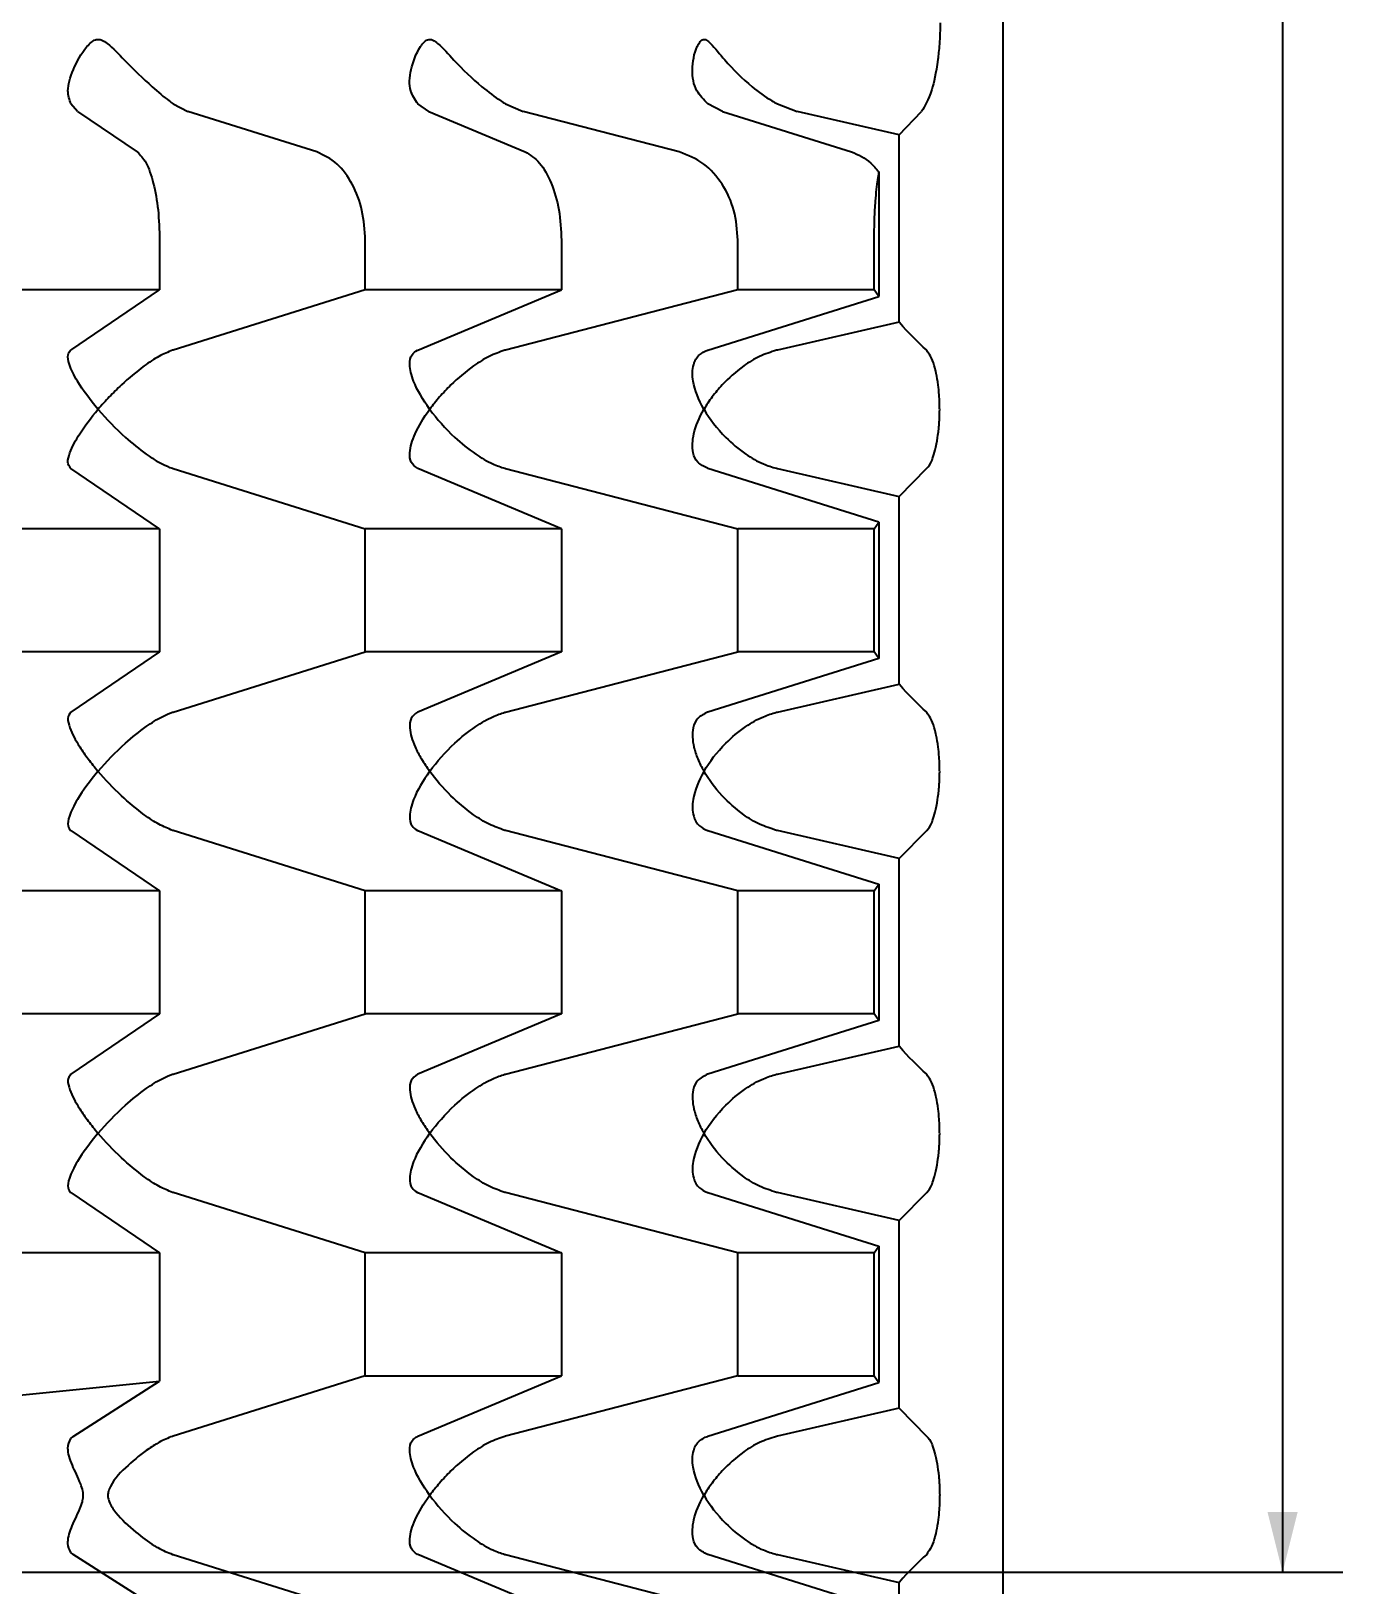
# Model space of a CAD drawing. Header units: millimetres. Extents: x 8 to 832, y 8 to 586.
# Drawn here: x 603.4 to 646.9, y 251.7 to 303.2 of the extents above; entities that cross this region are included whole.
import ezdxf

# ---------------------------------------------------------------- set-up
doc = ezdxf.new("R2010")
doc.units = ezdxf.units.MM
doc.layers.add('DIMENSIONS', color=2, linetype='Continuous')
doc.layers.add('OUTLINE', color=7, linetype='Continuous', lineweight=25)
doc.styles.add('SLDTEXTSTYLE0', font='TXT', dxfattribs={"width": 0.75})
doc.dimstyles.new('SLDDIMSTYLE2', dxfattribs={"dimtxt": 3.5, "dimasz": 2, "dimexe": 0, "dimexo": 0.0625, "dimgap": 0.875, "dimtad": 1, "dimrnd": 1e-09, "dimzin": 12, "dimdsep": 46, "dimtxsty": 'SLDTEXTSTYLE0', "dimsah": 1, "dimcen": 0.09, "dimadec": 0, "dimazin": 3, "dimtfac": 1, "dimtofl": 0, "dimtmove": 0, "dimatfit": 3, "dimfxl": 0, "dimfrac": 2, "dimtolj": 1, "dimtzin": 12, "dimarcsym": 0})

# ---------------------------------------------------------------- blocks, each defined once
blk = doc.blocks.new('_D_111')
at = {"layer": 'DIMENSIONS'}
for p, q in [((636.662, 407.068), (646.929, 407.068)), ((644.929, 407.068), (644.929, 252.118)), ((582.832, 252.118), (646.929, 252.118))]:
    blk.add_line(p, q, dxfattribs=at)
for points in [[(644.929, 407.068), (644.429, 405.068), (645.429, 405.068)], [(644.929, 252.118), (645.429, 254.118), (644.429, 254.118)]]:
    blk.add_solid(points, dxfattribs=at)
at = {"layer": 'DIMENSIONS', "insert": (640.417, 322.481), "char_height": 3.5, "attachment_point": 1, "rotation": 90, "style": 'SLDTEXTSTYLE0'}
blk.add_mtext('154,95', dxfattribs=at)

msp = doc.modelspace()

# ---------------------------------------------------------------- linework, layer by layer
at = {"layer": 'OUTLINE'}
for p, q in [((635.66249, 180.11771), (635.66249, 407.06771)), ((604.9844, 300.54306), (604.76037, 300.79195)), ((604.9844, 300.54306), (606.95898, 299.20449)), ((608.14878, 300.79195), (608.63386, 300.54306)), ((612.90953, 299.20449), (608.63386, 300.54306)), ((616.62466, 300.54306), (616.26219, 300.79195)), ((616.62466, 300.54306), (619.8196, 299.20449)), ((619.16981, 300.79195), (619.75631, 300.54306)), ((624.92583, 299.20449), (619.75631, 300.54306)), ((626.36542, 300.54306), (625.88034, 300.79195)), ((626.36542, 300.54306), (630.64109, 299.20449)), ((628.1801, 300.79195), (628.84238, 300.54306)), ((632.21954, 299.76907), (628.84238, 300.54306)), ((632.21954, 299.76907), (632.95503, 300.54306)), ((632.21954, 293.55573), (632.21954, 299.76907)), ((631.54914, 298.5385), (631.54914, 294.40502)), ((607.70281, 296.27004), (607.70281, 294.6254)), ((614.52018, 294.6254), (614.52018, 296.27004)), ((621.02314, 296.27004), (621.02314, 294.6254)), ((626.87319, 294.6254), (626.87319, 296.27004)), ((631.38927, 294.6254), (631.38927, 296.27004)), ((607.70281, 294.6254), (600.35963, 294.6254)), ((604.76037, 292.63012), (607.70281, 294.6254)), ((614.52018, 294.6254), (608.14878, 292.63012)), ((621.02314, 294.6254), (614.52018, 294.6254)), ((616.26219, 292.63012), (621.02314, 294.6254)), ((626.87319, 294.6254), (619.16981, 292.63012)), ((631.38927, 294.6254), (626.87319, 294.6254)), ((631.54914, 294.40502), (631.38927, 294.6254)), ((625.88034, 292.63012), (631.54914, 294.40502)), ((632.21954, 293.55573), (628.1801, 292.63012)), ((604.75154, 292.62401), (604.76037, 292.63012)), ((608.14878, 292.63012), (608.12905, 292.62401)), ((616.24775, 292.62401), (616.26219, 292.63012)), ((619.16981, 292.63012), (619.14602, 292.62401)), ((625.86093, 292.62401), (625.88034, 292.63012)), ((628.1801, 292.63012), (628.1533, 292.62401)), ((604.76037, 288.70531), (604.75154, 288.71142)), ((607.70281, 286.71003), (604.76037, 288.70531)), ((608.12905, 288.71142), (608.14878, 288.70531)), ((608.14878, 288.70531), (614.52018, 286.71003)), ((616.26219, 288.70531), (616.24775, 288.71142)), ((621.02314, 286.71003), (616.26219, 288.70531)), ((619.14602, 288.71142), (619.16981, 288.70531)), ((619.16981, 288.70531), (626.87319, 286.71003)), ((625.88034, 288.70531), (625.86093, 288.71142)), ((631.54914, 286.93041), (625.88034, 288.70531)), ((628.1533, 288.71142), (628.1801, 288.70531)), ((628.1801, 288.70531), (632.21954, 287.7797)), ((632.21954, 287.7797), (633.13101, 288.71142)), ((632.21954, 281.55573), (632.21954, 287.7797)), ((631.38927, 286.71003), (631.54914, 286.93041)), ((631.54914, 286.93041), (631.54914, 282.40502)), ((607.70281, 286.71003), (600.35963, 286.71003)), ((607.70281, 286.71003), (607.70281, 282.6254)), ((614.52018, 282.6254), (614.52018, 286.71003)), ((621.02314, 286.71003), (614.52018, 286.71003)), ((621.02314, 286.71003), (621.02314, 282.6254)), ((626.87319, 282.6254), (626.87319, 286.71003)), ((631.38927, 286.71003), (626.87319, 286.71003)), ((631.38927, 282.6254), (631.38927, 286.71003)), ((607.70281, 282.6254), (600.35963, 282.6254)), ((607.70281, 282.6254), (604.76037, 280.63012)), ((608.14878, 280.63012), (614.52018, 282.6254)), ((621.02314, 282.6254), (614.52018, 282.6254)), ((621.02314, 282.6254), (616.26219, 280.63012)), ((619.16981, 280.63012), (626.87319, 282.6254)), ((631.54914, 282.40502), (625.88034, 280.63012)), ((631.38927, 282.6254), (626.87319, 282.6254)), ((631.54914, 282.40502), (631.38927, 282.6254)), ((628.1801, 280.63012), (632.21954, 281.55573)), ((604.76037, 280.63012), (604.75154, 280.62401)), ((608.12905, 280.62401), (608.14878, 280.63012)), ((616.26219, 280.63012), (616.24775, 280.62401)), ((619.14602, 280.62401), (619.16981, 280.63012)), ((625.88034, 280.63012), (625.86093, 280.62401)), ((628.1533, 280.62401), (628.1801, 280.63012)), ((604.75154, 276.71142), (604.76037, 276.70531)), ((604.76037, 276.70531), (607.70281, 274.71002)), ((608.14878, 276.70531), (608.12905, 276.71142)), ((614.52018, 274.71002), (608.14878, 276.70531)), ((616.24775, 276.71142), (616.26219, 276.70531)), ((616.26219, 276.70531), (621.02314, 274.71002)), ((619.16981, 276.70531), (619.14602, 276.71142)), ((626.87319, 274.71002), (619.16981, 276.70531)), ((625.86093, 276.71142), (625.88034, 276.70531)), ((625.88034, 276.70531), (631.54914, 274.9304)), ((628.1801, 276.70531), (628.1533, 276.71142)), ((632.21954, 275.7797), (628.1801, 276.70531)), ((632.21954, 275.7797), (633.13101, 276.71142)), ((632.21954, 269.55573), (632.21954, 275.7797)), ((607.70281, 274.71002), (600.35963, 274.71002)), ((607.70281, 274.71002), (607.70281, 270.62541)), ((621.02314, 274.71002), (614.52018, 274.71002)), ((614.52018, 270.62541), (614.52018, 274.71002)), ((621.02314, 274.71002), (621.02314, 270.62541)), ((626.87319, 270.62541), (626.87319, 274.71002)), ((631.38927, 274.71002), (626.87319, 274.71002)), ((631.38927, 274.71002), (631.54914, 274.9304)), ((631.38927, 270.62541), (631.38927, 274.71002)), ((631.54914, 274.9304), (631.54914, 270.40503)), ((607.70281, 270.62541), (600.35963, 270.62541)), ((607.70281, 270.62541), (604.76037, 268.63012)), ((608.14878, 268.63012), (614.52018, 270.62541)), ((621.02314, 270.62541), (614.52018, 270.62541)), ((621.02314, 270.62541), (616.26219, 268.63012)), ((619.16981, 268.63012), (626.87319, 270.62541)), ((631.38927, 270.62541), (626.87319, 270.62541)), ((631.54914, 270.40503), (631.38927, 270.62541)), ((631.54914, 270.40503), (625.88034, 268.63012)), ((628.1801, 268.63012), (632.21954, 269.55573)), ((604.76037, 268.63012), (604.75154, 268.62401)), ((608.12905, 268.62401), (608.14878, 268.63012)), ((616.26219, 268.63012), (616.24775, 268.62401)), ((619.14602, 268.62401), (619.16981, 268.63012)), ((625.88034, 268.63012), (625.86093, 268.62401)), ((628.1533, 268.62401), (628.1801, 268.63012)), ((604.75154, 264.71142), (604.76037, 264.70531)), ((604.76037, 264.70531), (607.70281, 262.71002)), ((608.14878, 264.70531), (608.12905, 264.71142)), ((614.52018, 262.71002), (608.14878, 264.70531)), ((616.24775, 264.71142), (616.26219, 264.70531)), ((616.26219, 264.70531), (621.02314, 262.71002)), ((619.16981, 264.70531), (619.14602, 264.71142)), ((626.87319, 262.71002), (619.16981, 264.70531)), ((625.86093, 264.71142), (625.88034, 264.70531)), ((625.88034, 264.70531), (631.54914, 262.93041)), ((628.1801, 264.70531), (628.1533, 264.71142)), ((632.21954, 263.7797), (628.1801, 264.70531)), ((632.21954, 263.7797), (633.13101, 264.71142)), ((632.21954, 257.55573), (632.21954, 263.7797)), ((607.70281, 262.71002), (600.35963, 262.71002)), ((607.70281, 262.71002), (607.70281, 258.45461)), ((621.02314, 262.71002), (614.52018, 262.71002)), ((614.52018, 258.6254), (614.52018, 262.71002)), ((621.02314, 262.71002), (621.02314, 258.6254)), ((631.38927, 262.71002), (626.87319, 262.71002)), ((626.87319, 258.6254), (626.87319, 262.71002)), ((631.38927, 262.71002), (631.54914, 262.93041)), ((631.38927, 258.6254), (631.38927, 262.71002)), ((631.54914, 262.93041), (631.54914, 258.40502)), ((614.52018, 258.6254), (608.14878, 256.63012)), ((614.52018, 258.6254), (621.02314, 258.6254)), ((616.26219, 256.63012), (621.02314, 258.6254)), ((626.87319, 258.6254), (619.16981, 256.63012)), ((626.87319, 258.6254), (631.38927, 258.6254)), ((631.38927, 258.6254), (631.54914, 258.40502)), ((600.35963, 257.71789), (607.70281, 258.45461)), ((604.83912, 256.62401), (607.70281, 258.45461)), ((625.88034, 256.63012), (631.54914, 258.40502)), ((632.21954, 257.55573), (628.1801, 256.63012)), ((632.21954, 257.55573), (633.13101, 256.62401)), ((604.76037, 256.55674), (604.83912, 256.62401)), ((608.14878, 256.63012), (608.12905, 256.62401)), ((616.24775, 256.62401), (616.26219, 256.63012)), ((619.16981, 256.63012), (619.14602, 256.62401)), ((625.86093, 256.62401), (625.88034, 256.63012)), ((628.1801, 256.63012), (628.1533, 256.62401)), ((604.83912, 252.71142), (604.76037, 252.77869)), ((607.70281, 250.88082), (604.83912, 252.71142)), ((608.12905, 252.71142), (608.14878, 252.70531)), ((608.14878, 252.70531), (614.52018, 250.71002)), ((616.26219, 252.70531), (616.24775, 252.71142)), ((621.02314, 250.71002), (616.26219, 252.70531)), ((619.14602, 252.71142), (619.16981, 252.70531)), ((619.16981, 252.70531), (626.87319, 250.71002)), ((625.88034, 252.70531), (625.86093, 252.71142)), ((631.54914, 250.9304), (625.88034, 252.70531)), ((628.1533, 252.71142), (628.1801, 252.70531)), ((628.1801, 252.70531), (632.21954, 251.7797)), ((632.21954, 245.55573), (632.21954, 251.7797))]:
    msp.add_line(p, q, dxfattribs=at)
for points, knots in [([(633.57611, 303.4775), (633.57486, 303.36292), (633.57205, 303.10442), (633.5456, 302.66239), (633.46075, 301.88752), (633.25833, 301.00949), (633.07079, 300.72109), (632.95503, 300.54306)], [0, 0, 0, 0, 0.042423211, 0.095714035, 0.193193087, 0.501974066, 1, 1, 1, 1]), ([(604.76037, 300.79195), (604.71273, 300.92894), (604.60315, 301.24405), (604.81489, 301.92535), (605.12437, 302.51656), (605.42109, 302.83449), (605.55411, 302.91958), (605.67685, 302.93941), (605.81403, 302.90328), (606.11632, 302.69465), (606.63956, 302.12431), (607.3448, 301.44185), (607.89337, 300.98184), (608.10441, 300.82494), (608.14878, 300.79195)], [0, 0, 0, 0, 0.11647798, 0.26792986, 0.42416762, 0.45923904, 0.48447681, 0.50244283, 0.52041823, 0.55164107, 0.66752635, 0.85242425, 0.96897397, 1, 1, 1, 1]), ([(616.26219, 300.79195), (616.16746, 300.92893), (615.94957, 301.24404), (616.00683, 301.92532), (616.21619, 302.51652), (616.45322, 302.83447), (616.56348, 302.91957), (616.66798, 302.93941), (616.78722, 302.90328), (617.05648, 302.69469), (617.5473, 302.12437), (618.25849, 301.44191), (618.8645, 300.98187), (619.11676, 300.82495), (619.16981, 300.79195)], [0, 0, 0, 0, 0.116473803, 0.267923741, 0.424160095, 0.459233709, 0.484474188, 0.502440569, 0.520416384, 0.55163657, 0.667508111, 0.852412758, 0.968965553, 1, 1, 1, 1]), ([(625.88034, 300.79195), (625.74268, 300.92892), (625.42601, 301.24401), (625.32629, 301.92527), (625.42636, 302.51646), (625.59334, 302.83443), (625.67601, 302.91956), (625.7577, 302.93941), (625.85381, 302.9033), (626.07826, 302.69476), (626.51517, 302.12448), (627.2012, 301.44202), (627.8382, 300.98191), (628.12068, 300.82496), (628.1801, 300.79195)], [0, 0, 0, 0, 0.11646619, 0.26791284, 0.42414532, 0.45922413, 0.48446905, 0.50243577, 0.52041177, 0.55162803, 0.66747367, 0.85239111, 0.96894762, 1, 1, 1, 1]), ([(606.95898, 299.20449), (607.06069, 299.10138), (607.26426, 298.89502), (607.50513, 298.1951), (607.67088, 297.29551), (607.69215, 296.61236), (607.70281, 296.27004)], [0, 0, 0, 0, 0.25057982, 0.50147889, 0.75019345, 1, 1, 1, 1]), ([(614.52018, 296.27004), (614.49816, 296.60452), (614.45412, 297.27346), (614.10978, 298.15904), (613.59306, 298.87802), (613.14347, 299.09275), (612.90953, 299.20449)], [0, 0, 0, 0, 0.24413436, 0.48827158, 0.73372705, 1, 1, 1, 1]), ([(619.8196, 299.20449), (619.98418, 299.10138), (620.31355, 298.89502), (620.7033, 298.19511), (620.97148, 297.29551), (621.0059, 296.61236), (621.02314, 296.27004)], [0, 0, 0, 0, 0.25057925, 0.50147869, 0.7501933, 1, 1, 1, 1]), ([(626.87319, 296.27004), (626.84657, 296.60452), (626.79332, 297.27346), (626.377, 298.15904), (625.75226, 298.87802), (625.20868, 299.09275), (624.92583, 299.20449)], [0, 0, 0, 0, 0.24413434, 0.48827093, 0.73372667, 1, 1, 1, 1]), ([(630.64109, 299.20449), (630.86286, 299.10478), (631.1925, 298.95657), (631.46122, 298.64157), (631.54914, 298.5385)], [0, 0, 0, 0, 0.672787592, 1, 1, 1, 1]), ([(631.38927, 296.27004), (631.39188, 296.50809), (631.39706, 296.98241), (631.43914, 297.69754), (631.49264, 298.20254), (631.53517, 298.45538), (631.54914, 298.5385)], [0, 0, 0, 0, 0.23192305, 0.462126611, 0.823176718, 1, 1, 1, 1]), ([(633.13101, 292.62401), (632.82945, 292.90983), (632.52545, 293.19795), (632.22197, 293.55289), (632.21954, 293.55573)], [0, 0, 0, 0, 0.99202133, 1, 1, 1, 1]), ([(605.66249, 290.66771), (605.66068, 290.66984), (605.39239, 290.98459), (604.9965, 291.51883), (604.69718, 292.12667), (604.63304, 292.47826), (604.71659, 292.58103), (604.75154, 292.62401)], [0, 0, 0, 0, 0.00266183, 0.39434072, 0.6602587, 0.85790153, 1, 1, 1, 1]), ([(608.12905, 292.62401), (607.98111, 292.56484), (607.68619, 292.44688), (607.0893, 292.0473), (606.52769, 291.57548), (606.02864, 291.08055), (605.78096, 290.80657), (605.6643, 290.66984), (605.66249, 290.66771)], [0, 0, 0, 0, 0.18305035, 0.36491144, 0.65750485, 0.82891583, 0.99734156, 1, 1, 1, 1]), ([(616.65598, 290.66771), (616.65442, 290.66984), (616.4243, 290.98456), (616.11331, 291.51884), (615.9641, 292.12667), (616.02579, 292.47826), (616.18229, 292.58103), (616.24775, 292.62401)], [0, 0, 0, 0, 0.00266203, 0.3943404, 0.66025886, 0.85790186, 1, 1, 1, 1]), ([(619.14602, 292.62401), (618.97367, 292.56484), (618.63009, 292.44688), (617.99845, 292.0473), (617.44166, 291.57548), (616.97687, 291.08055), (616.75769, 290.80657), (616.65753, 290.66984), (616.65598, 290.66771)], [0, 0, 0, 0, 0.18305061, 0.36491175, 0.65750501, 0.82891573, 0.99734151, 1, 1, 1, 1]), ([(625.74859, 290.66771), (625.74736, 290.66984), (625.56548, 290.9846), (625.35297, 291.51883), (625.36039, 292.12667), (625.54521, 292.47826), (625.76782, 292.58103), (625.86093, 292.62401)], [0, 0, 0, 0, 0.002661736, 0.394340012, 0.660258656, 0.857901215, 1, 1, 1, 1]), ([(628.1533, 292.62401), (627.96407, 292.56484), (627.58683, 292.44688), (626.94807, 292.0473), (626.42041, 291.57548), (626.01024, 291.08054), (625.82905, 290.80659), (625.74982, 290.66984), (625.74859, 290.66771)], [0, 0, 0, 0, 0.18305015, 0.36491179, 0.65750501, 0.828916, 0.99734191, 1, 1, 1, 1]), ([(633.13101, 288.71142), (633.19005, 288.77893), (633.30769, 288.91347), (633.44301, 289.40116), (633.52135, 289.92092), (633.54846, 290.24309), (633.55939, 290.47124), (633.56183, 290.70115), (633.55716, 290.92564), (633.54105, 291.20916), (633.48557, 291.71345), (633.34611, 292.31714), (633.21537, 292.50366), (633.13101, 292.62401)], [0, 0, 0, 0, 0.18330901, 0.36528112, 0.43460558, 0.45987779, 0.48537382, 0.50322436, 0.52107564, 0.54649261, 0.59290428, 0.73732256, 1, 1, 1, 1]), ([(604.75154, 288.71142), (604.71036, 288.77058), (604.62827, 288.88852), (604.72774, 289.28825), (605.04182, 289.88146), (605.42799, 290.39268), (605.66068, 290.66559), (605.66249, 290.66771)], [0, 0, 0, 0, 0.18321774, 0.36524473, 0.65810553, 0.9973391, 1, 1, 1, 1]), ([(605.66249, 290.66771), (605.6643, 290.66559), (605.93293, 290.35083), (606.44856, 289.8166), (607.19621, 289.20876), (607.74656, 288.85717), (608.01625, 288.7544), (608.12905, 288.71142)], [0, 0, 0, 0, 0.00266101, 0.39434006, 0.66025851, 0.85790191, 1, 1, 1, 1]), ([(616.24775, 288.71142), (616.16701, 288.77058), (616.00606, 288.88852), (615.97196, 289.28826), (616.14737, 289.88145), (616.45483, 290.3927), (616.65442, 290.66559), (616.65598, 290.66771)], [0, 0, 0, 0, 0.183217937, 0.365244886, 0.658105041, 0.997338896, 1, 1, 1, 1]), ([(616.65598, 290.66771), (616.65753, 290.66559), (616.88817, 290.35084), (617.35933, 289.8166), (618.10855, 289.20876), (618.69753, 288.85717), (619.01376, 288.7544), (619.14602, 288.71142)], [0, 0, 0, 0, 0.00266106, 0.39434005, 0.66025833, 0.85790197, 1, 1, 1, 1]), ([(625.86093, 288.71142), (625.74416, 288.77058), (625.51138, 288.88852), (625.34519, 289.28825), (625.37427, 289.88147), (625.58961, 290.39267), (625.74736, 290.66559), (625.74859, 290.66771)], [0, 0, 0, 0, 0.18321827, 0.36524568, 0.65810577, 0.99733919, 1, 1, 1, 1]), ([(625.74859, 290.66771), (625.74982, 290.66559), (625.93226, 290.35079), (626.33853, 289.81662), (627.05651, 289.20875), (627.6584, 288.85717), (628.00735, 288.7544), (628.1533, 288.71142)], [0, 0, 0, 0, 0.00266065, 0.39434041, 0.66025791, 0.8579019, 1, 1, 1, 1]), ([(633.13101, 280.62401), (632.82944, 280.90979), (632.52545, 281.19787), (632.22197, 281.5529), (632.21954, 281.55573)], [0, 0, 0, 0, 0.99202132, 1, 1, 1, 1]), ([(604.75154, 280.62401), (604.71036, 280.56484), (604.62828, 280.44688), (604.72769, 280.0473), (604.9774, 279.57546), (605.32431, 279.08058), (605.54411, 278.80651), (605.66068, 278.66984), (605.66249, 278.66772)], [0, 0, 0, 0, 0.18305065, 0.36491164, 0.65750571, 0.82891559, 0.99734192, 1, 1, 1, 1]), ([(605.66249, 278.66772), (605.6643, 278.66984), (605.93297, 278.98455), (606.44854, 279.51885), (607.19621, 280.12667), (607.74656, 280.47827), (608.01625, 280.58103), (608.12905, 280.62401)], [0, 0, 0, 0, 0.002660618, 0.394340046, 0.660258143, 0.857902078, 1, 1, 1, 1]), ([(616.24775, 280.62401), (616.16701, 280.56484), (616.00606, 280.44688), (615.97194, 280.04731), (616.11135, 279.57546), (616.37249, 279.08058), (616.55444, 278.8065), (616.65442, 278.66984), (616.65598, 278.66772)], [0, 0, 0, 0, 0.18305083, 0.36491175, 0.65750515, 0.82891576, 0.99734172, 1, 1, 1, 1]), ([(616.65598, 278.66772), (616.65753, 278.66984), (616.88821, 278.98454), (617.35931, 279.51885), (618.10855, 280.12667), (618.69753, 280.47827), (619.01376, 280.58103), (619.14602, 280.62401)], [0, 0, 0, 0, 0.00266067, 0.39434003, 0.66025796, 0.85790215, 1, 1, 1, 1]), ([(625.86093, 280.62401), (625.74416, 280.56484), (625.51138, 280.44688), (625.3452, 280.04731), (625.36822, 279.57546), (625.53218, 279.08057), (625.66834, 278.80651), (625.74736, 278.66984), (625.74859, 278.66772)], [0, 0, 0, 0, 0.18305115, 0.36491253, 0.65750584, 0.82891587, 0.99734201, 1, 1, 1, 1]), ([(625.74859, 278.66772), (625.74982, 278.66984), (625.93229, 278.98459), (626.33852, 279.51883), (627.05652, 280.12667), (627.6584, 280.47826), (628.00735, 280.58103), (628.1533, 280.62401)], [0, 0, 0, 0, 0.00266026, 0.3943404, 0.66025755, 0.85790207, 1, 1, 1, 1]), ([(633.13101, 276.71142), (633.19005, 276.77893), (633.30769, 276.91347), (633.44301, 277.40116), (633.52135, 277.92092), (633.54846, 278.24309), (633.55939, 278.47124), (633.56183, 278.70115), (633.55716, 278.92564), (633.54105, 279.20916), (633.48557, 279.71345), (633.34611, 280.31714), (633.21537, 280.50366), (633.13101, 280.62401)], [0, 0, 0, 0, 0.18330899, 0.36528116, 0.43460544, 0.45987778, 0.48537395, 0.50322432, 0.5210756, 0.54649272, 0.59290428, 0.7373225, 1, 1, 1, 1]), ([(605.66249, 278.66772), (605.66068, 278.66559), (605.39239, 278.35084), (604.9965, 277.8166), (604.69718, 277.20876), (604.63304, 276.85717), (604.71659, 276.7544), (604.75154, 276.71142)], [0, 0, 0, 0, 0.00266183, 0.39434109, 0.66025872, 0.85790154, 1, 1, 1, 1]), ([(608.12905, 276.71142), (607.98112, 276.77058), (607.68622, 276.88853), (607.08913, 277.28825), (606.38315, 277.88149), (605.89721, 278.3926), (605.6643, 278.66559), (605.66249, 278.66772)], [0, 0, 0, 0, 0.18321767, 0.36524481, 0.65810502, 0.99733913, 1, 1, 1, 1]), ([(616.65598, 278.66772), (616.65442, 278.66559), (616.42429, 278.35086), (616.11331, 277.81659), (615.9641, 277.20876), (616.02579, 276.85717), (616.18229, 276.7544), (616.24775, 276.71142)], [0, 0, 0, 0, 0.002662032, 0.394340773, 0.660258879, 0.857901865, 1, 1, 1, 1]), ([(619.14602, 276.71142), (618.97368, 276.77058), (618.63012, 276.88853), (617.99829, 277.28825), (617.29837, 277.88149), (616.85751, 278.39261), (616.65753, 278.66559), (616.65598, 278.66772)], [0, 0, 0, 0, 0.18321793, 0.36524513, 0.6581052, 0.99733908, 1, 1, 1, 1]), ([(625.74859, 278.66772), (625.74736, 278.66559), (625.56548, 278.35083), (625.35297, 277.8166), (625.36039, 277.20876), (625.54521, 276.85717), (625.76782, 276.7544), (625.86093, 276.71142)], [0, 0, 0, 0, 0.00266174, 0.39434038, 0.66025867, 0.85790122, 1, 1, 1, 1]), ([(628.1533, 276.71142), (627.96408, 276.77058), (627.58687, 276.88853), (626.9479, 277.28825), (626.28469, 277.88151), (625.90801, 278.39256), (625.74982, 278.66559), (625.74859, 278.66772)], [0, 0, 0, 0, 0.183217452, 0.365245127, 0.65810512, 0.997339484, 1, 1, 1, 1]), ([(633.13101, 268.62401), (632.82944, 268.90979), (632.52545, 269.19787), (632.22197, 269.55289), (632.21954, 269.55573)], [0, 0, 0, 0, 0.99202132, 1, 1, 1, 1]), ([(604.75154, 268.62401), (604.71036, 268.56484), (604.62828, 268.44688), (604.72769, 268.0473), (604.97741, 267.57547), (605.3243, 267.08056), (605.54415, 266.80655), (605.66068, 266.66984), (605.66249, 266.66771)], [0, 0, 0, 0, 0.183050635, 0.364911612, 0.657504959, 0.828915596, 0.997341128, 1, 1, 1, 1]), ([(605.66249, 266.66771), (605.6643, 266.66984), (605.93289, 266.98464), (606.44857, 267.51882), (607.19621, 268.12668), (607.74656, 268.47826), (608.01625, 268.58103), (608.12905, 268.62401)], [0, 0, 0, 0, 0.002661407, 0.394340737, 0.660258767, 0.857902114, 1, 1, 1, 1]), ([(616.24775, 268.62401), (616.16701, 268.56484), (616.00607, 268.44688), (615.97193, 268.0473), (616.11136, 267.57547), (616.37248, 267.08056), (616.55447, 266.80654), (616.65442, 266.66984), (616.65598, 266.66771)], [0, 0, 0, 0, 0.18305081, 0.36491173, 0.6575044, 0.82891577, 0.99734093, 1, 1, 1, 1]), ([(616.65598, 266.66771), (616.65753, 266.66984), (616.88814, 266.98463), (617.35934, 267.51882), (618.10855, 268.12668), (618.69753, 268.47826), (619.01376, 268.58103), (619.14602, 268.62401)], [0, 0, 0, 0, 0.00266145, 0.39434073, 0.66025859, 0.85790218, 1, 1, 1, 1]), ([(625.86093, 268.62401), (625.74416, 268.56484), (625.51138, 268.44688), (625.3452, 268.0473), (625.36823, 267.57547), (625.53217, 267.08055), (625.66836, 266.80655), (625.74736, 266.66984), (625.74859, 266.66771)], [0, 0, 0, 0, 0.183051138, 0.364912505, 0.657505087, 0.828915882, 0.997341226, 1, 1, 1, 1]), ([(625.74859, 266.66771), (625.74982, 266.66984), (625.93223, 266.98468), (626.33853, 267.5188), (627.05651, 268.12668), (627.6584, 268.47826), (628.00735, 268.58103), (628.1533, 268.62401)], [0, 0, 0, 0, 0.00266105, 0.39434109, 0.66025817, 0.85790211, 1, 1, 1, 1]), ([(633.13101, 264.71142), (633.19005, 264.77893), (633.30769, 264.91347), (633.44301, 265.40116), (633.52135, 265.92092), (633.54846, 266.2431), (633.55939, 266.47124), (633.56183, 266.70115), (633.55716, 266.92564), (633.54105, 267.20916), (633.48557, 267.71345), (633.34611, 268.31715), (633.21537, 268.50366), (633.13101, 268.62401)], [0, 0, 0, 0, 0.18330905, 0.36528114, 0.4346056, 0.45987794, 0.48537382, 0.50322452, 0.52107548, 0.5464926, 0.59290416, 0.73732253, 1, 1, 1, 1]), ([(605.66249, 266.66771), (605.66068, 266.66559), (605.39231, 266.35093), (604.99653, 265.81657), (604.69718, 265.20876), (604.63304, 264.85716), (604.71659, 264.7544), (604.75154, 264.71142)], [0, 0, 0, 0, 0.00266104, 0.3943404, 0.66025809, 0.85790151, 1, 1, 1, 1]), ([(608.12905, 264.71142), (607.98112, 264.77058), (607.68622, 264.88852), (607.08913, 265.28825), (606.38313, 265.88147), (605.89728, 266.39268), (605.6643, 266.66559), (605.66249, 266.66771)], [0, 0, 0, 0, 0.183217689, 0.365244838, 0.65810578, 0.997339917, 1, 1, 1, 1]), ([(616.65598, 266.66771), (616.65442, 266.66559), (616.42423, 266.35096), (616.11334, 265.81656), (615.9641, 265.20877), (616.02579, 264.85716), (616.18229, 264.7544), (616.24775, 264.71142)], [0, 0, 0, 0, 0.00266124, 0.39434008, 0.66025825, 0.85790183, 1, 1, 1, 1]), ([(619.14602, 264.71142), (618.97368, 264.77058), (618.63012, 264.88852), (617.99829, 265.28825), (617.29835, 265.88146), (616.85757, 266.39268), (616.65753, 266.66559), (616.65598, 266.66771)], [0, 0, 0, 0, 0.18321795, 0.36524516, 0.65810596, 0.99733987, 1, 1, 1, 1]), ([(625.74859, 266.66771), (625.74736, 266.66559), (625.56543, 266.35092), (625.35298, 265.81657), (625.36038, 265.20877), (625.54521, 264.85716), (625.76782, 264.7544), (625.86093, 264.71142)], [0, 0, 0, 0, 0.002660947, 0.394339693, 0.660258046, 0.857901185, 1, 1, 1, 1]), ([(628.1533, 264.71142), (627.96408, 264.77058), (627.58687, 264.88852), (626.9479, 265.28825), (626.28467, 265.88148), (625.90805, 266.39264), (625.74982, 266.66559), (625.74859, 266.66771)], [0, 0, 0, 0, 0.183217467, 0.365245157, 0.658105882, 0.997340274, 1, 1, 1, 1]), ([(604.76037, 252.77869), (604.71523, 252.86834), (604.61383, 253.06968), (604.75197, 253.58112), (604.98775, 254.04946), (605.1384, 254.42306), (605.17794, 254.6272), (605.16081, 254.83803), (605.02555, 255.21567), (604.77807, 255.68947), (604.60939, 256.23302), (604.71292, 256.455), (604.76037, 256.55674)], [0, 0, 0, 0, 0.11831463, 0.26570717, 0.41668174, 0.4621865, 0.49331955, 0.52469115, 0.56931228, 0.71322094, 0.86855266, 1, 1, 1, 1]), ([(608.12905, 256.62401), (607.98177, 256.56656), (607.79237, 256.49268), (607.58458, 256.36708), (607.53838, 256.33915)], [0, 0, 0, 0, 0.7776456, 1, 1, 1, 1]), ([(616.65598, 254.66772), (616.65442, 254.66984), (616.42423, 254.98447), (616.11334, 255.51887), (615.9641, 256.12667), (616.02579, 256.47827), (616.18229, 256.58103), (616.24775, 256.62401)], [0, 0, 0, 0, 0.002661243, 0.394340022, 0.660258846, 0.857901851, 1, 1, 1, 1]), ([(619.14602, 256.62401), (618.97367, 256.56484), (618.63009, 256.44688), (617.99845, 256.0473), (617.44167, 255.57547), (616.97686, 255.08057), (616.75772, 254.80653), (616.65753, 254.66984), (616.65598, 254.66772)], [0, 0, 0, 0, 0.18305083, 0.36491202, 0.6575057, 0.8289157, 0.99734229, 1, 1, 1, 1]), ([(625.74859, 254.66772), (625.74736, 254.66984), (625.56543, 254.98451), (625.35298, 255.51886), (625.36038, 256.12667), (625.54521, 256.47827), (625.76782, 256.58103), (625.86093, 256.62401)], [0, 0, 0, 0, 0.002660947, 0.394339633, 0.660258637, 0.857901207, 1, 1, 1, 1]), ([(628.1533, 256.62401), (627.96407, 256.56484), (627.58683, 256.44688), (626.94806, 256.0473), (626.42042, 255.57547), (626.01023, 255.08056), (625.82907, 254.80655), (625.74982, 254.66984), (625.74859, 254.66772)], [0, 0, 0, 0, 0.18305038, 0.36491206, 0.6575057, 0.82891596, 0.9973427, 1, 1, 1, 1]), ([(633.13101, 256.62401), (633.19005, 256.5565), (633.30769, 256.42196), (633.44301, 255.93427), (633.52135, 255.41451), (633.54846, 255.09233), (633.55939, 254.86419), (633.56183, 254.63428), (633.55716, 254.40979), (633.54105, 254.12627), (633.48557, 253.62198), (633.34611, 253.01828), (633.21537, 252.83177), (633.13101, 252.71142)], [0, 0, 0, 0, 0.18330905, 0.36528114, 0.4346056, 0.45987794, 0.48537382, 0.50322419, 0.52107548, 0.54649259, 0.59290416, 0.73732253, 1, 1, 1, 1]), ([(607.53838, 256.33915), (607.47304, 256.2975), (607.17341, 256.10651), (606.64105, 255.66569), (606.16106, 255.18805), (605.99357, 254.79703), (605.98037, 254.61843), (606.04721, 254.37369), (606.34182, 253.96073), (606.86262, 253.46798), (607.32474, 253.12825), (607.53357, 252.99925), (607.53838, 252.99628)], [0, 0, 0, 0, 0.05247255, 0.24059629, 0.43360545, 0.47531032, 0.51007972, 0.54478272, 0.63471087, 0.83146338, 0.99611426, 1, 1, 1, 1]), ([(616.24775, 252.71142), (616.16701, 252.77058), (616.00606, 252.88852), (615.97196, 253.28825), (616.14736, 253.88147), (616.45486, 254.39266), (616.65442, 254.66559), (616.65598, 254.66772)], [0, 0, 0, 0, 0.18321793, 0.365244871, 0.658104661, 0.997338502, 1, 1, 1, 1]), ([(616.65598, 254.66772), (616.65753, 254.66559), (616.88814, 254.3508), (617.35934, 253.81661), (618.10855, 253.20875), (618.69753, 252.85717), (619.01376, 252.7544), (619.14602, 252.71142)], [0, 0, 0, 0, 0.00266145, 0.39434073, 0.66025859, 0.85790218, 1, 1, 1, 1]), ([(625.86093, 252.71142), (625.74416, 252.77058), (625.51138, 252.88853), (625.34519, 253.28825), (625.37426, 253.88148), (625.58964, 254.39263), (625.74736, 254.66559), (625.74859, 254.66772)], [0, 0, 0, 0, 0.18321826, 0.36524567, 0.65810538, 0.9973388, 1, 1, 1, 1]), ([(625.74859, 254.66772), (625.74982, 254.66559), (625.93223, 254.35075), (626.33853, 253.81663), (627.05651, 253.20875), (627.6584, 252.85717), (628.00735, 252.7544), (628.1533, 252.71142)], [0, 0, 0, 0, 0.00266105, 0.39434109, 0.66025817, 0.85790211, 1, 1, 1, 1]), ([(607.53838, 252.99628), (607.57192, 252.9759), (607.77946, 252.84978), (607.96962, 252.77452), (608.12905, 252.71142)], [0, 0, 0, 0, 0.16160141, 1, 1, 1, 1]), ([(633.13101, 252.71142), (632.82948, 252.42566), (632.52547, 252.13755), (632.22202, 251.7826), (632.21954, 251.7797)], [0, 0, 0, 0, 0.99184448, 1, 1, 1, 1])]:
    msp.add_open_spline(points, degree=3, knots=knots, dxfattribs=at)

# ---------------------------------------------------------------- dimensions: what is measured, and where the dimension line sits
at = {"layer": 'DIMENSIONS'}
dim = msp.add_linear_dim(base=(644.9291, 252.11771), p1=(635.66249, 407.06771), p2=(581.83226, 252.11771), angle=90, dimstyle='SLDDIMSTYLE2', dxfattribs=at)
dim.commit()
dim.dimension.update_dxf_attribs({"geometry": '_D_111', "text_midpoint": (644.9291, 329.59271), "dimtype": 160})

doc.saveas('drawing.dxf')
